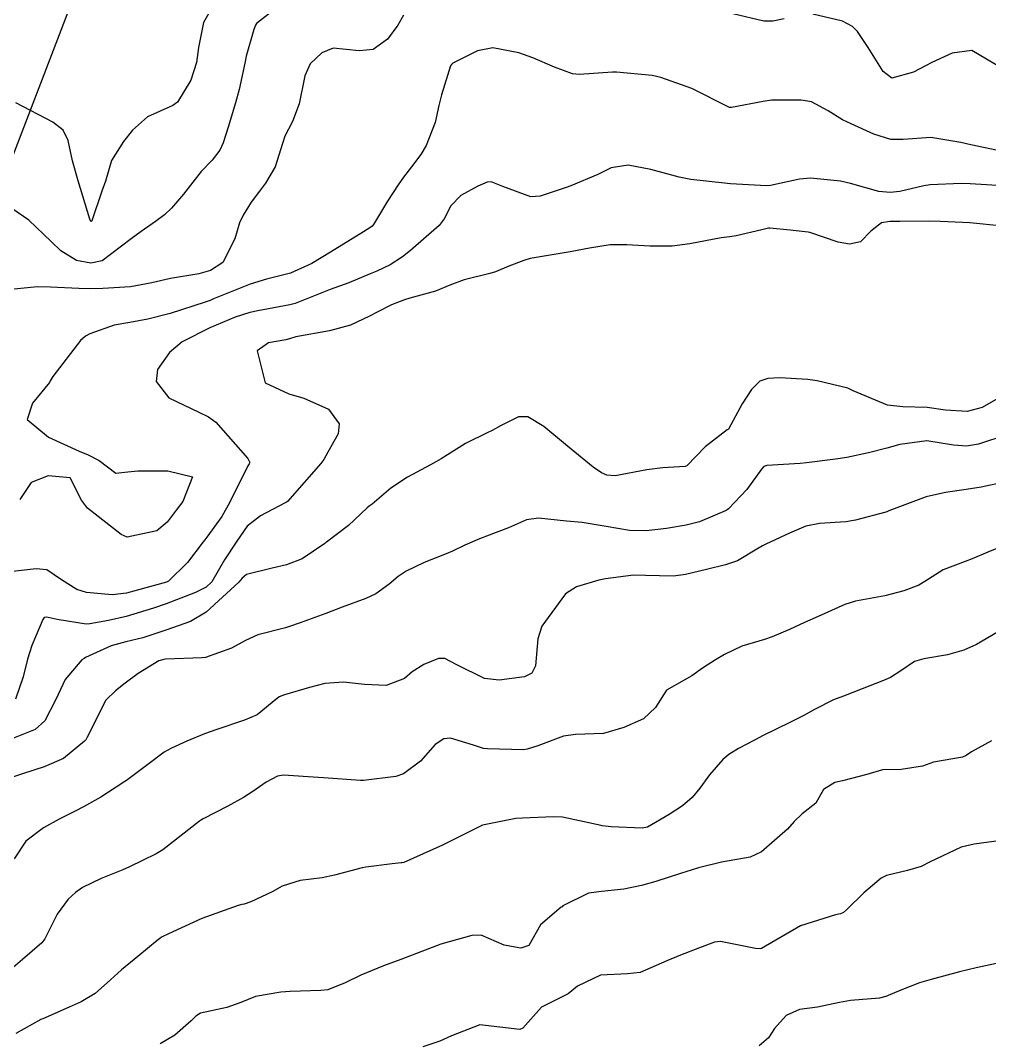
# Model space of a CAD drawing. Header units: metres. Extents: x 318500 to 325275, y 7408834 to 7428799.
# Drawn here: x 319945.3 to 319993.8, y 7411894.6 to 7411945.8 of the extents above; entities that cross this region are included whole.
import ezdxf

# ---------------------------------------------------------------- set-up
doc = ezdxf.new("R2010")
doc.units = ezdxf.units.M
doc.header["$MEASUREMENT"] = 0
for name, color, linetype in [('Curvas de Nivel 1m', 11, 'Continuous'), ('Curvas de Nivel 5m', 15, 'Continuous'), ('Vias Secundárias', 230, 'Continuous')]:
    doc.layers.add(name, color=color, linetype=linetype)

msp = doc.modelspace()

# ---------------------------------------------------------------- linework, layer by layer
at = {"layer": 'Curvas de Nivel 1m', "flags": 128}
for points, elevation in [([(319954.98, 7411946.594), (319954.445, 7411945.648), (319954.192, 7411944.41), (319954.103, 7411943.653), (319953.818, 7411942.765), (319953.147, 7411941.666), (319952.908, 7411941.49), (319951.648, 7411940.937), (319950.896, 7411940.255), (319950.433, 7411939.697), (319949.837, 7411938.744), (319949.537, 7411937.71), (319949.354, 7411937.211), (319948.861, 7411935.72), (319948.83, 7411935.686), (319948.802, 7411935.692), (319948.782, 7411935.721), (319948.752, 7411935.8), (319948.17, 7411937.73), (319947.878, 7411938.732), (319947.671, 7411939.738), (319947.411, 7411940.258), (319946.899, 7411940.665), (319945.048, 7411941.63)], 746), ([(319983.552, 7411945.834), (319982.974, 7411945.714), (319982.523, 7411945.726), (319980.978, 7411946.084)], 744), ([(319994.878, 7411943.111), (319992.957, 7411944.251), (319991.972, 7411944.127), (319990.947, 7411943.643), (319990.623, 7411943.486), (319990.031, 7411943.174), (319988.935, 7411942.864), (319988.516, 7411943.194), (319987.756, 7411944.404), (319987.216, 7411945.208), (319986.974, 7411945.458), (319986.47, 7411945.725), (319984.982, 7411946.071)], 744), ([(319964.471, 7411946.02), (319964.195, 7411945.518), (319963.664, 7411944.819), (319962.952, 7411944.298), (319962.258, 7411944.233), (319960.952, 7411944.364), (319960.38, 7411944.137), (319959.798, 7411943.577), (319959.529, 7411942.983), (319959.247, 7411941.585), (319958.901, 7411940.701), (319958.526, 7411939.961), (319958.404, 7411939.595), (319958.044, 7411938.426), (319957.562, 7411937.603), (319957.249, 7411937.212), (319956.846, 7411936.653), (319956.444, 7411936.007), (319956.256, 7411935.619), (319956.02, 7411934.82), (319955.423, 7411933.631), (319954.804, 7411933.238), (319954.22, 7411933.067), (319952.798, 7411932.839), (319951.867, 7411932.607), (319950.791, 7411932.416), (319949.412, 7411932.333), (319948.789, 7411932.317), (319948.196, 7411932.322), (319946.79, 7411932.395), (319946.127, 7411932.42), (319944.788, 7411932.278)], 744), ([(319994.89, 7411939.11), (319992.896, 7411939.533), (319992.394, 7411939.641), (319990.901, 7411939.886), (319989.512, 7411939.794), (319988.896, 7411939.796), (319988.041, 7411940.056), (319986.904, 7411940.577), (319986.477, 7411940.787), (319985.759, 7411941.227), (319984.917, 7411941.682), (319984.402, 7411941.764), (319982.917, 7411941.763), (319982.488, 7411941.703), (319980.911, 7411941.389), (319980.806, 7411941.397), (319978.925, 7411942.348), (319977.371, 7411942.905), (319976.935, 7411942.995), (319975.145, 7411943.16), (319974.937, 7411943.162), (319973.276, 7411943.054), (319972.935, 7411943.078), (319972.046, 7411943.413), (319970.947, 7411943.891), (319970.254, 7411944.133), (319968.954, 7411944.385), (319968.179, 7411944.234), (319966.942, 7411943.613), (319966.871, 7411943.551), (319966.829, 7411943.482), (319966.38, 7411942.026), (319966.248, 7411941.49), (319966.051, 7411940.642), (319965.611, 7411939.499), (319965.337, 7411939.049), (319964.874, 7411938.423), (319964.469, 7411937.911), (319964.203, 7411937.517), (319963.667, 7411936.702), (319962.965, 7411935.529), (319962.902, 7411935.457), (319962.829, 7411935.401), (319962.463, 7411935.172), (319960.816, 7411934.157), (319959.879, 7411933.574), (319958.803, 7411933.105), (319957.61, 7411932.79), (319956.794, 7411932.553), (319954.951, 7411931.806), (319954.781, 7411931.732), (319954.539, 7411931.644), (319952.771, 7411931.075), (319951.658, 7411930.79), (319950.764, 7411930.629), (319949.976, 7411930.487), (319948.755, 7411930.061), (319948.529, 7411929.948), (319948.277, 7411929.727), (319946.905, 7411927.92), (319946.793, 7411927.749), (319946.772, 7411927.707), (319946.728, 7411927.621), (319945.882, 7411926.589), (319945.615, 7411925.761), (319946.687, 7411924.881), (319948.223, 7411924.181), (319948.674, 7411923.997), (319949.227, 7411923.712), (319950.049, 7411923.084), (319950.665, 7411923.153), (319951.153, 7411923.198), (319952.665, 7411923.2), (319953.904, 7411922.893), (319953.411, 7411921.659), (319953.082, 7411921.225), (319952.634, 7411920.63), (319952.116, 7411920.187), (319950.623, 7411919.878), (319950.315, 7411920.004), (319948.644, 7411921.319), (319948.337, 7411921.725), (319947.765, 7411922.837), (319946.662, 7411922.947), (319945.811, 7411922.606), (319945.245, 7411921.764)], 743), ([(319994.51, 7411937.469), (319992.867, 7411937.576), (319992.416, 7411937.587), (319990.865, 7411937.524), (319990.55, 7411937.48), (319989.338, 7411937.183), (319988.859, 7411937.139), (319988.294, 7411937.196), (319986.866, 7411937.585), (319986.374, 7411937.711), (319984.869, 7411937.854), (319984.309, 7411937.808), (319982.863, 7411937.489), (319982.665, 7411937.47), (319980.864, 7411937.574), (319980.554, 7411937.605), (319978.867, 7411937.792), (319978.287, 7411937.911), (319976.874, 7411938.284), (319975.734, 7411938.505), (319974.875, 7411938.382), (319974.209, 7411938.041), (319972.861, 7411937.465), (319972.813, 7411937.449), (319972.665, 7411937.403), (319971.326, 7411936.95), (319970.852, 7411936.929), (319969.442, 7411937.444), (319968.863, 7411937.672), (319968.663, 7411937.653), (319968.195, 7411937.46), (319967.342, 7411936.983), (319966.845, 7411936.464), (319966.502, 7411935.818), (319966.252, 7411935.489), (319964.817, 7411934.236), (319964.419, 7411933.909), (319963.806, 7411933.52), (319963.129, 7411933.203), (319962.803, 7411933.064), (319961.725, 7411932.617), (319960.791, 7411932.274), (319959.036, 7411931.586), (319958.779, 7411931.506), (319957.167, 7411931.213), (319956.773, 7411931.133), (319956.04, 7411930.891), (319954.761, 7411930.365), (319953.388, 7411929.66), (319952.745, 7411929.121), (319952.138, 7411928.274), (319952.075, 7411927.677), (319952.718, 7411926.859), (319954.213, 7411926.142), (319954.704, 7411925.904), (319955.062, 7411925.635), (319956.673, 7411923.814), (319956.776, 7411923.609), (319956.74, 7411923.539), (319956.668, 7411923.445), (319955.762, 7411921.623), (319955.366, 7411920.902), (319954.623, 7411919.872), (319954.516, 7411919.747), (319954.434, 7411919.643), (319953.651, 7411918.607), (319952.688, 7411917.669), (319952.59, 7411917.623), (319951.076, 7411917.194), (319950.584, 7411917.063), (319949.867, 7411916.985), (319948.584, 7411917.105), (319948.107, 7411917.249), (319947.325, 7411917.739), (319946.597, 7411918.242), (319946.06, 7411918.294), (319944.595, 7411918.123)], 742), ([(319994.5, 7411935.457), (319992.845, 7411935.617), (319991.383, 7411935.69), (319990.845, 7411935.697), (319989.35, 7411935.688), (319988.845, 7411935.682), (319988.425, 7411935.613), (319987.895, 7411935.199), (319987.367, 7411934.662), (319986.823, 7411934.551), (319986.251, 7411934.646), (319984.829, 7411935.134), (319984.744, 7411935.156), (319983.847, 7411935.255), (319982.831, 7411935.347), (319982.756, 7411935.346), (319982.425, 7411935.274), (319981.148, 7411934.966), (319980.826, 7411934.922), (319980.39, 7411934.861), (319978.822, 7411934.565), (319977.936, 7411934.448), (319976.821, 7411934.444), (319975.663, 7411934.52), (319974.821, 7411934.509), (319973.79, 7411934.355), (319972.818, 7411934.162), (319971.313, 7411933.921), (319970.814, 7411933.826), (319970.507, 7411933.739), (319969.747, 7411933.441), (319969.089, 7411933.164), (319968.804, 7411933.08), (319967.512, 7411932.756), (319966.795, 7411932.493), (319966.078, 7411932.204), (319964.785, 7411931.84), (319964.528, 7411931.768), (319963.872, 7411931.519), (319963.153, 7411931.147), (319962.771, 7411930.942), (319961.809, 7411930.5), (319960.76, 7411930.203), (319959.077, 7411929.907), (319958.753, 7411929.809), (319958.578, 7411929.766), (319957.702, 7411929.6), (319957.146, 7411929.206), (319957.544, 7411927.602), (319958.722, 7411927.052), (319959.469, 7411926.828), (319960.711, 7411926.282), (319961.247, 7411925.552), (319961.193, 7411925.052), (319960.679, 7411924.135), (319960.473, 7411923.763), (319960.334, 7411923.565), (319958.651, 7411921.667), (319958.609, 7411921.631), (319958.536, 7411921.591), (319957.303, 7411920.94), (319956.632, 7411920.427), (319956.298, 7411919.942), (319956.093, 7411919.618), (319955.504, 7411918.729), (319954.859, 7411917.636), (319954.587, 7411917.364), (319954.04, 7411917.104), (319952.579, 7411916.532), (319951.944, 7411916.309), (319950.572, 7411915.896), (319949.687, 7411915.703), (319948.756, 7411915.528), (319948.567, 7411915.512), (319947.111, 7411915.742), (319946.665, 7411915.843), (319946.571, 7411915.867), (319946.468, 7411915.854), (319946.391, 7411915.752), (319945.854, 7411914.453), (319945.636, 7411913.759), (319945.406, 7411912.882), (319945.025, 7411911.765)], 741), ([(319994.699, 7411925.007), (319993.279, 7411924.539), (319992.693, 7411924.43), (319992.03, 7411924.48), (319990.693, 7411924.7), (319989.35, 7411924.52), (319988.687, 7411924.329), (319987.781, 7411924.102), (319986.68, 7411923.862), (319986.124, 7411923.773), (319984.675, 7411923.6), (319984.353, 7411923.566), (319982.673, 7411923.459), (319982.535, 7411923.409), (319982.412, 7411923.273), (319981.673, 7411922.266), (319980.753, 7411921.289), (319980.697, 7411921.242), (319980.649, 7411921.216), (319979.307, 7411920.643), (319978.637, 7411920.471), (319977.658, 7411920.312), (319976.633, 7411920.186), (319975.789, 7411920.202), (319974.635, 7411920.4), (319973.419, 7411920.607), (319972.639, 7411920.681), (319971.239, 7411920.823), (319970.64, 7411920.744), (319969.739, 7411920.333), (319968.627, 7411919.925), (319968.284, 7411919.797), (319967.547, 7411919.466), (319966.924, 7411919.167), (319966.613, 7411919.041), (319965.501, 7411918.602), (319964.6, 7411918.172), (319964.204, 7411917.906), (319963.757, 7411917.518), (319963.084, 7411917.026), (319962.583, 7411916.796), (319961.402, 7411916.371), (319960.575, 7411916.05), (319959.297, 7411915.579), (319958.764, 7411915.39), (319958.566, 7411915.333), (319957.178, 7411914.987), (319956.556, 7411914.703), (319955.856, 7411914.315), (319954.543, 7411913.846), (319954.365, 7411913.821), (319952.541, 7411913.759), (319952.461, 7411913.751), (319952.218, 7411913.673), (319951.167, 7411913.047), (319950.523, 7411912.553), (319950.044, 7411912.17), (319949.55, 7411911.704), (319948.623, 7411909.85), (319948.556, 7411909.719), (319948.526, 7411909.683), (319948.489, 7411909.646), (319947.425, 7411908.787), (319946.469, 7411908.369), (319945.999, 7411908.223), (319944.611, 7411907.768)], 739), ([(319994.673, 7411922.645), (319993.412, 7411922.379), (319992.667, 7411922.262), (319991.626, 7411922.107), (319990.657, 7411921.893), (319988.797, 7411921.188), (319988.699, 7411921.139), (319988.649, 7411921.122), (319987.129, 7411920.719), (319986.641, 7411920.639), (319985.313, 7411920.556), (319984.638, 7411920.42), (319983.808, 7411920.076), (319982.624, 7411919.529), (319982.454, 7411919.441), (319982.176, 7411919.274), (319981.202, 7411918.693), (319980.608, 7411918.481), (319979.658, 7411918.251), (319978.6, 7411917.998), (319978.007, 7411917.921), (319976.599, 7411917.949), (319975.992, 7411917.963), (319974.596, 7411917.789), (319974.258, 7411917.712), (319973.134, 7411917.392), (319972.586, 7411917.041), (319971.406, 7411915.417), (319971.206, 7411914.774), (319971.094, 7411913.422), (319970.895, 7411913.065), (319970.532, 7411912.882), (319969.271, 7411912.701), (319968.53, 7411912.79), (319967.142, 7411913.471), (319966.545, 7411913.788), (319966.228, 7411913.801), (319965.485, 7411913.496), (319964.912, 7411913.127), (319964.529, 7411912.8), (319963.6, 7411912.443), (319962.525, 7411912.498), (319961.46, 7411912.612), (319960.525, 7411912.55), (319959.753, 7411912.34), (319958.516, 7411911.979), (319958.241, 7411911.866), (319957.895, 7411911.596), (319957.137, 7411910.97), (319956.501, 7411910.699), (319955.112, 7411910.246), (319954.494, 7411910.015), (319953.613, 7411909.653), (319952.846, 7411909.303), (319952.481, 7411909.094), (319951.661, 7411908.49), (319950.594, 7411907.689), (319950.513, 7411907.636), (319950.459, 7411907.6), (319949.306, 7411906.848), (319948.44, 7411906.37), (319948.01, 7411906.153), (319947.223, 7411905.738), (319946.426, 7411905.319), (319945.538, 7411904.64), (319944.96, 7411903.765)], 738), ([(319994.366, 7411919.371), (319993.756, 7411919.119), (319992.961, 7411918.78), (319992.613, 7411918.654), (319991.522, 7411918.231), (319990.597, 7411917.653), (319990.295, 7411917.464), (319989.55, 7411917.176), (319988.587, 7411916.94), (319987.124, 7411916.665), (319986.583, 7411916.501), (319985.249, 7411915.903), (319984.574, 7411915.593), (319983.812, 7411915.251), (319982.951, 7411914.877), (319982.562, 7411914.75), (319981.429, 7411914.41), (319980.551, 7411913.999), (319980.107, 7411913.736), (319979.455, 7411913.306), (319978.926, 7411912.922), (319978.531, 7411912.702), (319977.643, 7411912.214), (319977.096, 7411911.341), (319976.504, 7411910.766), (319975.52, 7411910.34), (319974.497, 7411910.045), (319973.092, 7411909.987), (319972.495, 7411909.897), (319971.196, 7411909.419), (319970.664, 7411909.251), (319970.487, 7411909.225), (319968.673, 7411909.263), (319968.488, 7411909.294), (319967.981, 7411909.458), (319966.825, 7411909.806), (319966.493, 7411909.777), (319966.056, 7411909.487), (319965.324, 7411908.651), (319964.468, 7411908.013), (319964.089, 7411907.89), (319962.462, 7411907.675), (319962.319, 7411907.676), (319960.464, 7411907.823), (319960.189, 7411907.839), (319958.465, 7411907.943), (319958.157, 7411907.901), (319957.583, 7411907.599), (319956.922, 7411907.136), (319956.448, 7411906.834), (319955.669, 7411906.394), (319954.432, 7411905.759), (319954.356, 7411905.717), (319954.256, 7411905.643), (319952.415, 7411904.204), (319952.084, 7411904.003), (319951.395, 7411903.68), (319950.734, 7411903.357), (319950.403, 7411903.203), (319949.326, 7411902.776), (319948.389, 7411902.325), (319948.036, 7411902.074), (319947.662, 7411901.731), (319947.114, 7411900.994), (319946.506, 7411899.748), (319946.348, 7411899.556), (319945.384, 7411898.715), (319944.33, 7411897.81)], 737), ([(319994.235, 7411915.113), (319993.194, 7411914.49), (319992.556, 7411914.215), (319991.725, 7411913.97), (319990.549, 7411913.776), (319990.076, 7411913.638), (319989.387, 7411913.177), (319988.876, 7411912.844), (319988.533, 7411912.692), (319987.457, 7411912.27), (319986.521, 7411911.911), (319986.016, 7411911.719), (319985.065, 7411911.232), (319984.507, 7411910.921), (319983.838, 7411910.585), (319982.497, 7411909.93), (319982.06, 7411909.709), (319981.26, 7411909.282), (319980.779, 7411908.993), (319980.482, 7411908.74), (319979.81, 7411907.959), (319979.329, 7411907.307), (319978.936, 7411906.83), (319978.446, 7411906.411), (319977.793, 7411905.976), (319976.692, 7411905.346), (319976.429, 7411905.291), (319974.88, 7411905.366), (319974.431, 7411905.413), (319974.378, 7411905.424), (319972.437, 7411905.849), (319971.982, 7411905.861), (319970.435, 7411905.794), (319970.097, 7411905.771), (319968.43, 7411905.45), (319966.42, 7411904.44), (319964.48, 7411903.579), (319964.411, 7411903.563), (319964.357, 7411903.564), (319963.904, 7411903.515), (319962.59, 7411903.345), (319962.407, 7411903.312), (319961.019, 7411902.933), (319960.399, 7411902.811), (319959.296, 7411902.677), (319958.392, 7411902.383), (319957.884, 7411902.099), (319956.814, 7411901.606), (319956.494, 7411901.493), (319956.378, 7411901.466), (319956.189, 7411901.424), (319954.367, 7411900.778), (319952.695, 7411900.005), (319952.352, 7411899.831), (319952.253, 7411899.77), (319952.126, 7411899.672), (319951.152, 7411898.872), (319950.335, 7411898.192), (319949.795, 7411897.698), (319949.012, 7411897.017), (319948.313, 7411896.591), (319947.716, 7411896.322), (319946.394, 7411895.749), (319946.326, 7411895.724), (319946.299, 7411895.713), (319945.044, 7411895.008)], 736), ([(319994.426, 7411904.679), (319993.061, 7411904.486), (319992.422, 7411904.347), (319990.871, 7411903.609), (319990.412, 7411903.375), (319989.732, 7411903.17), (319988.672, 7411902.92), (319988.404, 7411902.789), (319987.537, 7411902.055), (319986.675, 7411901.207), (319986.517, 7411901.069), (319986.377, 7411901.008), (319986.113, 7411900.951), (319984.368, 7411900.41), (319982.411, 7411899.269), (319982.35, 7411899.243), (319982.109, 7411899.272), (319980.355, 7411899.613), (319980.061, 7411899.588), (319979.306, 7411899.306), (319978.346, 7411898.935), (319977.663, 7411898.65), (319976.337, 7411898.063), (319975.699, 7411897.993), (319974.336, 7411897.937), (319973.195, 7411897.387), (319972.73, 7411896.988), (319972.321, 7411896.792), (319971.392, 7411896.335), (319970.577, 7411895.426), (319970.452, 7411895.274), (319970.297, 7411895.211), (319968.3, 7411895.45), (319966.878, 7411894.884), (319966.287, 7411894.629), (319965.442, 7411894.333)], 734), ([(319994.344, 7411898.544), (319993.171, 7411898.292), (319992.34, 7411898.099), (319990.906, 7411897.721), (319990.334, 7411897.554), (319989.393, 7411897.174), (319988.647, 7411896.864), (319988.324, 7411896.78), (319986.87, 7411896.656), (319986.32, 7411896.559), (319985.214, 7411896.329), (319984.315, 7411896.209), (319983.65, 7411895.91), (319983.065, 7411895.259), (319982.759, 7411894.797), (319982.287, 7411894.384)], 733)]:
    msp.add_lwpolyline(points, dxfattribs=dict(at, elevation=elevation))
at = {"layer": 'Curvas de Nivel 5m', "flags": 128}
for points, elevation in [([(319958.153, 7411946.423), (319957.109, 7411945.609), (319957.049, 7411945.529), (319956.965, 7411945.297), (319956.594, 7411943.966), (319956.519, 7411943.616), (319956.237, 7411942.303), (319956.052, 7411941.623), (319955.689, 7411940.419), (319955.437, 7411939.632), (319955.263, 7411939.255), (319954.877, 7411938.755), (319954.329, 7411938.188), (319953.915, 7411937.654), (319953.455, 7411937.057), (319952.84, 7411936.352), (319952.496, 7411936.013), (319952.047, 7411935.678), (319951.32, 7411935.191), (319950.821, 7411934.81), (319949.371, 7411933.712), (319948.808, 7411933.6), (319948.092, 7411933.731), (319947.292, 7411934.22), (319946.819, 7411934.681), (319945.698, 7411935.761), (319944.839, 7411936.34)], 745), ([(319994.73, 7411927.083), (319993.474, 7411926.367), (319992.716, 7411926.176), (319991.625, 7411926.238), (319990.718, 7411926.362), (319989.494, 7411926.402), (319988.72, 7411926.493), (319987.001, 7411927.207), (319986.731, 7411927.338), (319985.199, 7411927.698), (319984.735, 7411927.778), (319983.327, 7411927.852), (319982.736, 7411927.825), (319982.323, 7411927.685), (319981.905, 7411927.278), (319981.447, 7411926.555), (319980.765, 7411925.289), (319980.725, 7411925.264), (319980.699, 7411925.247), (319979.587, 7411924.406), (319978.672, 7411923.453), (319978.58, 7411923.413), (319977.45, 7411923.338), (319976.669, 7411923.251), (319975.082, 7411922.95), (319974.666, 7411922.982), (319974.393, 7411923.1), (319973.979, 7411923.38), (319972.686, 7411924.437), (319971.5, 7411925.418), (319970.707, 7411925.903), (319970.238, 7411925.903), (319969.334, 7411925.444), (319968.923, 7411925.222), (319968.695, 7411925.115), (319967.586, 7411924.567), (319966.678, 7411923.997), (319966.366, 7411923.793), (319965.826, 7411923.493), (319964.664, 7411922.877), (319963.842, 7411922.334), (319962.897, 7411921.528), (319962.756, 7411921.421), (319962.647, 7411921.334), (319961.723, 7411920.454), (319960.621, 7411919.629), (319960.58, 7411919.601), (319960.527, 7411919.561), (319959.397, 7411918.789), (319958.603, 7411918.479), (319957.886, 7411918.312), (319956.596, 7411918.005), (319956.39, 7411917.816), (319956.228, 7411917.615), (319954.575, 7411916.116), (319953.794, 7411915.652), (319952.901, 7411915.329), (319952.563, 7411915.215), (319951.405, 7411914.834), (319950.554, 7411914.624), (319949.828, 7411914.423), (319948.542, 7411913.837), (319948.465, 7411913.798), (319948.36, 7411913.723), (319947.525, 7411912.735), (319947.053, 7411911.742), (319946.499, 7411910.671), (319946.015, 7411910.235), (319944.836, 7411909.767)], 740), ([(319993.934, 7411909.678), (319992.93, 7411909.126), (319992.675, 7411908.94), (319992.486, 7411908.848), (319991.034, 7411908.599), (319990.479, 7411908.396), (319989.419, 7411908.232), (319988.475, 7411908.212), (319987.691, 7411907.978), (319986.467, 7411907.674), (319986.094, 7411907.587), (319985.523, 7411907.224), (319985.133, 7411906.546), (319984.442, 7411906.017), (319984.056, 7411905.626), (319983.723, 7411905.251), (319982.418, 7411904.106), (319981.844, 7411903.847), (319980.413, 7411903.597), (319979.261, 7411903.307), (319978.618, 7411903.106), (319978.406, 7411903.042), (319977.121, 7411902.617), (319976.396, 7411902.421), (319975.51, 7411902.242), (319974.391, 7411902.115), (319973.736, 7411902.034), (319972.46, 7411901.399), (319972.42, 7411901.359), (319972.379, 7411901.33), (319971.329, 7411900.452), (319970.75, 7411899.424), (319970.349, 7411899.286), (319969.523, 7411899.438), (319968.357, 7411899.929), (319967.901, 7411899.912), (319966.35, 7411899.48), (319964.342, 7411898.714), (319963.464, 7411898.394), (319962.334, 7411897.924), (319961.55, 7411897.542), (319960.677, 7411897.202), (319960.324, 7411897.16), (319958.791, 7411897.115), (319958.322, 7411897.085), (319957.062, 7411896.86), (319956.314, 7411896.566), (319955.613, 7411896.318), (319954.306, 7411896.021), (319954.067, 7411895.88), (319953.839, 7411895.647), (319953.02, 7411894.928), (319952.282, 7411894.497)], 735)]:
    msp.add_lwpolyline(points, dxfattribs=dict(at, elevation=elevation))
at = {"layer": 'Vias Secundárias'}
msp.add_lwpolyline([(320087.278, 7412247.127, -0.014358), (320091.615, 7412235.448, -0.210671), (320090.732, 7412225.495, -0.000021), (320083.409, 7412212.211), (320061.364, 7412170.263), (320053.414, 7412153.968), (320042.345, 7412132.028), (320019.687, 7412088.313), (320003.953, 7412060.357), (319980.666, 7412017.206), (319963.67, 7411984.861), (319950.071, 7411952.494), (319943.404, 7411935.156, -0.240574), (319940.008, 7411928.874, 0.114999), (319934.208, 7411922.507), (319923.39, 7411903.159), (319909.67, 7411882.904), (319896.105, 7411862.402), (319877.03, 7411817.618, -0.119408), (319869.052, 7411807.55, -0.242192)], format="xyb", dxfattribs=at)

doc.saveas('drawing.dxf')
